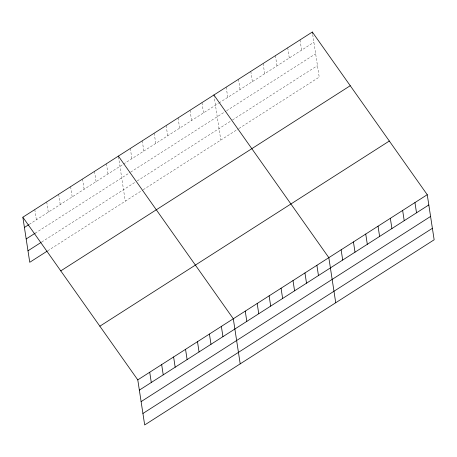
<?xml version="1.0" encoding="UTF-8"?>
<svg xmlns="http://www.w3.org/2000/svg" width="457" height="457" viewBox="0 0 457 457"><rect width="100%" height="100%" fill="white"/><g stroke="black" fill="none" stroke-linecap="round" stroke-linejoin="round"><path stroke-width="0.34" stroke-dasharray="2.29 1.71" d="M29.191 224.398L122.927 164.434M123.521 164.052L218.395 103.362M218.983 102.985L313.885 42.278M35.132 233.224L130.062 172.495M130.656 172.112L226.015 111.114M226.598 110.737L315.644 53.772M41.718 242.016L135.455 182.052M137.249 180.903L231.339 120.711M232.516 119.963L317.461 65.619M47.659 250.836L142.59 190.112M143.184 189.729L238.371 128.834M238.96 128.463L319.22 77.119L312.525 33.401M300.015 39.902L301.586 50.144M287.716 47.774L289.281 58.016M275.411 55.645L276.976 65.888M263.112 63.512L264.677 73.754M250.807 71.383L252.373 81.626M238.503 79.255L240.074 89.498M226.204 87.121L227.769 97.364M213.899 94.993L220.8 140.076M201.96 102.631L203.525 112.873M190.021 110.268L191.586 120.511M178.076 117.912L179.647 128.154M166.137 125.549L167.702 135.792M154.198 133.187L155.763 143.429M142.258 140.825L143.824 151.067M130.314 148.462L131.884 158.705M118.477 156.785L125.275 201.189M106.435 163.743L108.001 173.986M94.496 171.381L96.061 181.623M82.551 179.018L84.122 189.261M70.612 186.656L72.177 196.898M58.673 194.294L60.238 204.536M46.734 201.931L48.299 212.174M34.789 209.574L36.36 219.817"/><path stroke-width="0.69" d="M22.85 217.212L312.32 32.036L427.249 194.705L434.15 239.788L144.68 424.964L137.78 379.881L22.85 217.212L29.751 262.295L47.065 251.219M24.415 227.455L28.597 224.781M26.175 238.954L35.132 233.224M27.991 250.796L41.124 242.393M60.775 270.892L350.245 85.716M99.855 326.201L389.324 141.024M137.78 379.881L427.249 194.705M139.351 390.124L428.82 204.947M141.11 401.623L430.58 216.447M142.921 413.471L432.391 228.289M213.899 94.993L328.834 257.662L335.729 302.751M118.374 156.1L233.304 318.775L240.205 363.858M414.95 202.577L416.516 212.813M402.646 210.443L404.211 220.685M390.347 218.315L391.912 228.557M378.042 226.186L379.607 236.429M365.737 234.053L367.308 244.295M353.438 241.924L355.003 252.167M312.32 32.036L312.525 33.401M341.133 249.796L342.699 260.039M316.89 265.306L318.46 275.542M304.95 272.943L306.516 283.186M293.011 280.581L294.576 290.823M281.066 288.218L282.637 298.461M269.127 295.856L270.698 306.099M257.188 303.494L258.753 313.736M245.249 311.137L246.814 321.374M221.365 326.412L222.936 336.655M209.426 334.05L210.991 344.292M197.487 341.687L199.052 351.93M185.542 349.325L187.113 359.568M173.603 356.968L175.174 367.205M161.664 364.606L163.229 374.849M149.725 372.244L151.29 382.486"/></g></svg>
